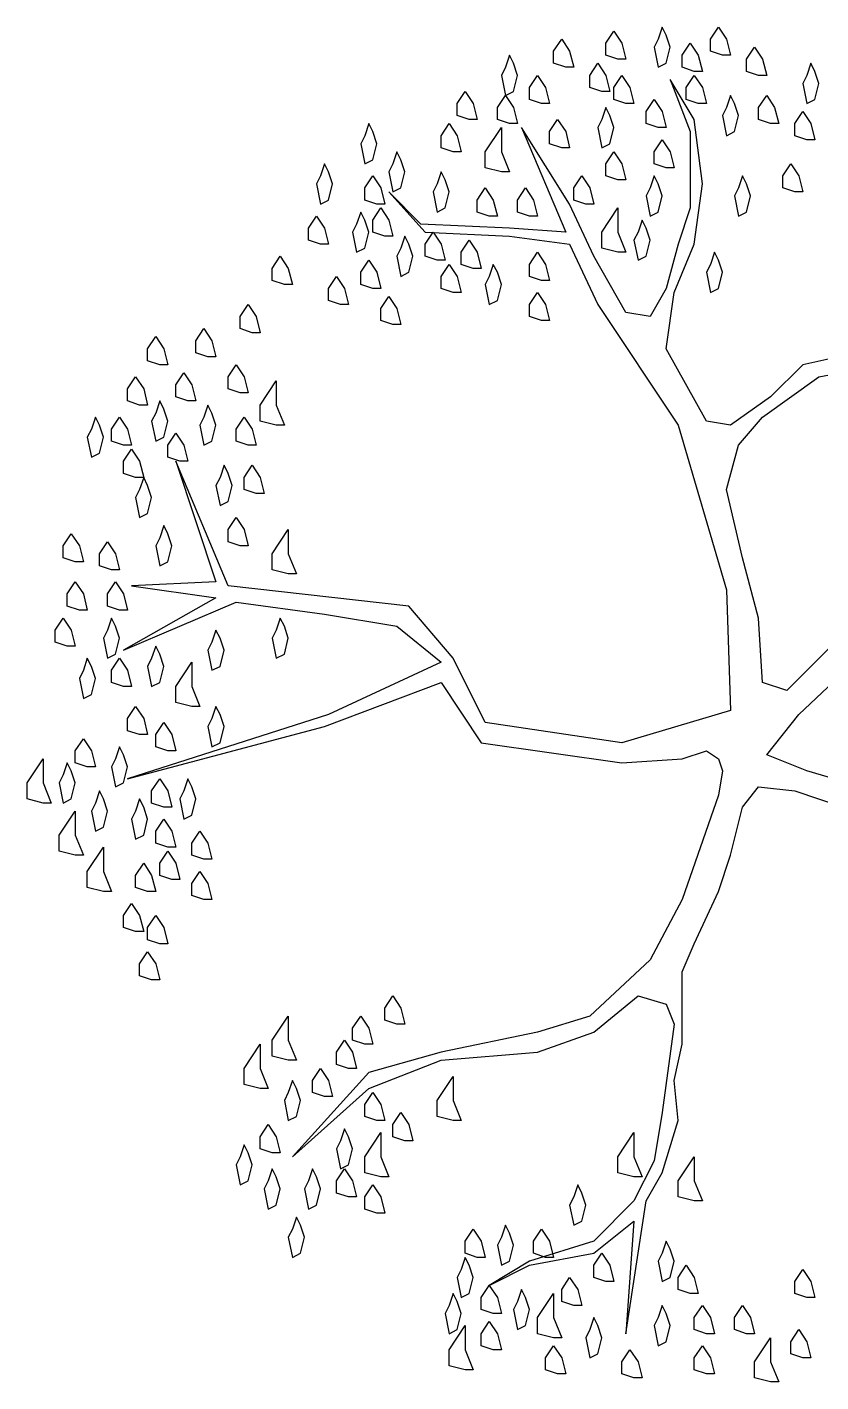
# Model space of a CAD drawing. Header units: inches. Extents: x 7658 to 73799, y 48 to 40262.
# Drawn here: x 38733 to 39690, y 1024 to 2657 of the extents above; entities that cross this region are included whole.
import ezdxf

# ---------------------------------------------------------------- set-up
doc = ezdxf.new("R2010")
doc.units = ezdxf.units.IN

# ---------------------------------------------------------------- blocks, each defined once
blk = doc.blocks.new('A$C14382B22')
for p, q in [((0.7652, 1.6322), (0.7604, 1.6177)), ((0.7701, 1.6225), (0.7652, 1.6322)), ((0.8234, 1.6177), (0.833, 1.6322)), ((0.833, 1.6322), (0.8427, 1.6177)), ((0.6345, 1.6031), (0.6442, 1.6177)), ((0.6442, 1.6177), (0.6538, 1.6031)), ((0.6974, 1.6128), (0.7071, 1.6274)), ((0.7071, 1.6274), (0.7168, 1.6128)), ((0.7604, 1.6177), (0.7555, 1.608)), ((0.7749, 1.608), (0.7701, 1.6225)), ((0.8234, 1.6031), (0.8234, 1.6177)), ((0.8427, 1.6177), (0.8476, 1.5983)), ((0.6345, 1.5886), (0.6345, 1.6031)), ((0.6538, 1.6031), (0.6587, 1.5838)), ((0.6974, 1.5983), (0.6974, 1.6128)), ((0.7168, 1.6128), (0.7216, 1.5935)), ((0.7555, 1.608), (0.7604, 1.5838)), ((0.7701, 1.5886), (0.7749, 1.608)), ((0.7894, 1.5983), (0.7991, 1.6128)), ((0.7991, 1.6128), (0.8088, 1.5983)), ((0.8379, 1.5983), (0.8234, 1.6031)), ((0.8669, 1.5935), (0.8766, 1.608)), ((0.8766, 1.608), (0.8863, 1.5935)), ((0.5763, 1.5838), (0.5715, 1.5741)), ((0.5812, 1.5983), (0.5763, 1.5838)), ((0.586, 1.5886), (0.5812, 1.5983)), ((0.5909, 1.5741), (0.586, 1.5886)), ((0.649, 1.5838), (0.6345, 1.5886)), ((0.6587, 1.5838), (0.649, 1.5838)), ((0.6781, 1.5741), (0.6877, 1.5886)), ((0.6877, 1.5886), (0.6974, 1.5741)), ((0.712, 1.5935), (0.6974, 1.5983)), ((0.7216, 1.5935), (0.712, 1.5935)), ((0.7604, 1.5838), (0.7701, 1.5886)), ((0.7894, 1.5838), (0.7894, 1.5983)), ((0.804, 1.5789), (0.7894, 1.5838)), ((0.8088, 1.5983), (0.8137, 1.5789)), ((0.8476, 1.5983), (0.8379, 1.5983)), ((0.8669, 1.5789), (0.8669, 1.5935)), ((0.8863, 1.5935), (0.8912, 1.5741)), ((0.9444, 1.5886), (0.9396, 1.5741)), ((0.9493, 1.5789), (0.9444, 1.5886)), ((0.5715, 1.5741), (0.5763, 1.5499)), ((0.586, 1.5547), (0.5909, 1.5741)), ((0.6054, 1.5596), (0.6151, 1.5741)), ((0.6151, 1.5741), (0.6248, 1.5596)), ((0.6781, 1.5596), (0.6781, 1.5741)), ((0.6974, 1.5741), (0.7023, 1.5547)), ((0.7071, 1.5596), (0.7168, 1.5741)), ((0.7168, 1.5741), (0.7265, 1.5596)), ((0.804, 1.5208), (0.7749, 1.5692)), ((0.7749, 1.5692), (0.7991, 1.5063)), ((0.7943, 1.5596), (0.804, 1.5741)), ((0.8137, 1.5789), (0.804, 1.5789)), ((0.804, 1.5741), (0.8137, 1.5596)), ((0.8815, 1.5741), (0.8669, 1.5789)), ((0.8912, 1.5741), (0.8815, 1.5741)), ((0.9396, 1.5741), (0.9347, 1.5644)), ((0.9541, 1.5644), (0.9493, 1.5789)), ((0.5182, 1.5402), (0.5279, 1.5547)), ((0.5279, 1.5547), (0.5376, 1.5402)), ((0.5763, 1.5499), (0.586, 1.5547)), ((0.6054, 1.545), (0.6054, 1.5596)), ((0.6248, 1.5596), (0.6296, 1.5402)), ((0.6926, 1.5547), (0.6781, 1.5596)), ((0.7023, 1.5547), (0.6926, 1.5547)), ((0.7071, 1.545), (0.7071, 1.5596)), ((0.7265, 1.5596), (0.7313, 1.5402)), ((0.7943, 1.545), (0.7943, 1.5596)), ((0.8137, 1.5596), (0.8185, 1.5402)), ((0.9347, 1.5644), (0.9396, 1.5402)), ((0.9493, 1.545), (0.9541, 1.5644)), ((0.5182, 1.5257), (0.5182, 1.5402)), ((0.5376, 1.5402), (0.5424, 1.5208)), ((0.5667, 1.5353), (0.5763, 1.5499)), ((0.5667, 1.5208), (0.5667, 1.5353)), ((0.5763, 1.5499), (0.586, 1.5353)), ((0.586, 1.5353), (0.5909, 1.516)), ((0.6199, 1.5402), (0.6054, 1.545)), ((0.6296, 1.5402), (0.6199, 1.5402)), ((0.6974, 1.5353), (0.6926, 1.5208)), ((0.7023, 1.5257), (0.6974, 1.5353)), ((0.7216, 1.5402), (0.7071, 1.545)), ((0.7313, 1.5402), (0.7216, 1.5402)), ((0.7459, 1.5305), (0.7555, 1.545)), ((0.7555, 1.545), (0.7652, 1.5305)), ((0.8088, 1.5402), (0.7943, 1.545)), ((0.8185, 1.5402), (0.8088, 1.5402)), ((0.8427, 1.5353), (0.8379, 1.5257)), ((0.8476, 1.5499), (0.8427, 1.5353)), ((0.8524, 1.5402), (0.8476, 1.5499)), ((0.8573, 1.5257), (0.8524, 1.5402)), ((0.8815, 1.5353), (0.8912, 1.5499)), ((0.8815, 1.5208), (0.8815, 1.5353)), ((0.8912, 1.5499), (0.9008, 1.5353)), ((0.9008, 1.5353), (0.9057, 1.516)), ((0.9396, 1.5402), (0.9493, 1.545)), ((0.5328, 1.5208), (0.5182, 1.5257)), ((0.5424, 1.5208), (0.5328, 1.5208)), ((0.5812, 1.516), (0.5667, 1.5208)), ((0.6296, 1.5063), (0.6393, 1.5208)), ((0.6393, 1.5208), (0.649, 1.5063)), ((0.6926, 1.5208), (0.6877, 1.5111)), ((0.7071, 1.5111), (0.7023, 1.5257)), ((0.7459, 1.516), (0.7459, 1.5305)), ((0.7652, 1.5305), (0.7701, 1.5111)), ((0.8137, 1.4433), (0.804, 1.5208)), ((0.8379, 1.5257), (0.8427, 1.5014)), ((0.8524, 1.5063), (0.8573, 1.5257)), ((0.896, 1.516), (0.8815, 1.5208)), ((0.9251, 1.516), (0.9347, 1.5305)), ((0.9347, 1.5305), (0.9444, 1.516)), ((0.4117, 1.516), (0.4068, 1.5014)), ((0.4165, 1.5063), (0.4117, 1.516)), ((0.4214, 1.4917), (0.4165, 1.5063)), ((0.4989, 1.5014), (0.5085, 1.516)), ((0.5085, 1.516), (0.5182, 1.5014)), ((0.5521, 1.4821), (0.5715, 1.5111)), ((0.5715, 1.5111), (0.5715, 1.4821)), ((0.5909, 1.516), (0.5812, 1.516)), ((0.5957, 1.5111), (0.649, 1.3852)), ((0.6538, 1.4191), (0.5957, 1.5111)), ((0.6296, 1.4917), (0.6296, 1.5063)), ((0.649, 1.5063), (0.6538, 1.4869)), ((0.6877, 1.5111), (0.6926, 1.4869)), ((0.7023, 1.4917), (0.7071, 1.5111)), ((0.7604, 1.5111), (0.7459, 1.516)), ((0.7701, 1.5111), (0.7604, 1.5111)), ((0.7991, 1.5063), (0.7991, 1.4143)), ((0.8427, 1.5014), (0.8524, 1.5063)), ((0.9057, 1.516), (0.896, 1.516)), ((0.9251, 1.5014), (0.9251, 1.516)), ((0.9444, 1.516), (0.9493, 1.4966)), ((0.4068, 1.5014), (0.402, 1.4917)), ((0.402, 1.4917), (0.4068, 1.4675)), ((0.4165, 1.4724), (0.4214, 1.4917)), ((0.4989, 1.4869), (0.4989, 1.5014)), ((0.5134, 1.4821), (0.4989, 1.4869)), ((0.5182, 1.5014), (0.5231, 1.4821)), ((0.6442, 1.4869), (0.6296, 1.4917)), ((0.6538, 1.4869), (0.6442, 1.4869)), ((0.6926, 1.4869), (0.7023, 1.4917)), ((0.7555, 1.4821), (0.7652, 1.4966)), ((0.7652, 1.4966), (0.7749, 1.4821)), ((0.9396, 1.4966), (0.9251, 1.5014)), ((0.9493, 1.4966), (0.9396, 1.4966)), ((0.4068, 1.4675), (0.4165, 1.4724)), ((0.4456, 1.4821), (0.4407, 1.4675)), ((0.4504, 1.4724), (0.4456, 1.4821)), ((0.4553, 1.4578), (0.4504, 1.4724)), ((0.5231, 1.4821), (0.5134, 1.4821)), ((0.5521, 1.4627), (0.5521, 1.4821)), ((0.5715, 1.4821), (0.5812, 1.4578)), ((0.6974, 1.4675), (0.7071, 1.4821)), ((0.7071, 1.4821), (0.7168, 1.4675)), ((0.7555, 1.4675), (0.7555, 1.4821)), ((0.7749, 1.4821), (0.7798, 1.4627)), ((0.3536, 1.453), (0.3487, 1.4433)), ((0.3584, 1.4675), (0.3536, 1.453)), ((0.3632, 1.4578), (0.3584, 1.4675)), ((0.3681, 1.4433), (0.3632, 1.4578)), ((0.4068, 1.4385), (0.4165, 1.453)), ((0.4165, 1.453), (0.4262, 1.4385)), ((0.4407, 1.4675), (0.4359, 1.4578)), ((0.4359, 1.4578), (0.4407, 1.4336)), ((0.4504, 1.4385), (0.4553, 1.4578)), ((0.4989, 1.4578), (0.494, 1.4433)), ((0.5037, 1.4482), (0.4989, 1.4578)), ((0.5715, 1.4578), (0.5521, 1.4627)), ((0.5812, 1.4578), (0.5715, 1.4578)), ((0.6587, 1.4385), (0.6684, 1.453)), ((0.6684, 1.453), (0.6781, 1.4385)), ((0.6974, 1.453), (0.6974, 1.4675)), ((0.712, 1.4482), (0.6974, 1.453)), ((0.7168, 1.4675), (0.7216, 1.4482)), ((0.7555, 1.453), (0.7507, 1.4385)), ((0.7701, 1.4627), (0.7555, 1.4675)), ((0.7604, 1.4433), (0.7555, 1.453)), ((0.7798, 1.4627), (0.7701, 1.4627)), ((0.8621, 1.453), (0.8573, 1.4385)), ((0.8669, 1.4433), (0.8621, 1.453)), ((0.9105, 1.453), (0.9202, 1.4675)), ((0.9105, 1.4385), (0.9105, 1.453)), ((0.9202, 1.4675), (0.9299, 1.453)), ((0.9299, 1.453), (0.9347, 1.4336)), ((0.3487, 1.4433), (0.3536, 1.4191)), ((0.3632, 1.4239), (0.3681, 1.4433)), ((0.4068, 1.4239), (0.4068, 1.4385)), ((0.4262, 1.4385), (0.431, 1.4191)), ((0.4407, 1.4336), (0.4504, 1.4385)), ((0.494, 1.4433), (0.4892, 1.4336)), ((0.5085, 1.4336), (0.5037, 1.4482)), ((0.5424, 1.4239), (0.5521, 1.4385)), ((0.5521, 1.4385), (0.5618, 1.4239)), ((0.5909, 1.4239), (0.6006, 1.4385)), ((0.6006, 1.4385), (0.6102, 1.4239)), ((0.6587, 1.4239), (0.6587, 1.4385)), ((0.6781, 1.4385), (0.6829, 1.4191)), ((0.7216, 1.4482), (0.712, 1.4482)), ((0.7507, 1.4385), (0.7459, 1.4288)), ((0.7652, 1.4288), (0.7604, 1.4433)), ((0.804, 1.3707), (0.8137, 1.4433)), ((0.8573, 1.4385), (0.8524, 1.4288)), ((0.8718, 1.4288), (0.8669, 1.4433)), ((0.9251, 1.4336), (0.9105, 1.4385)), ((0.3536, 1.4191), (0.3632, 1.4239)), ((0.4214, 1.4191), (0.4068, 1.4239)), ((0.4746, 1.3949), (0.4359, 1.4336)), ((0.4359, 1.4336), (0.4795, 1.3852)), ((0.4892, 1.4336), (0.494, 1.4094)), ((0.5037, 1.4143), (0.5085, 1.4336)), ((0.5424, 1.4094), (0.5424, 1.4239)), ((0.5618, 1.4239), (0.5667, 1.4046)), ((0.5909, 1.4094), (0.5909, 1.4239)), ((0.6102, 1.4239), (0.6151, 1.4046)), ((0.6732, 1.4191), (0.6587, 1.4239)), ((0.7459, 1.4288), (0.7507, 1.4046)), ((0.7604, 1.4094), (0.7652, 1.4288)), ((0.8524, 1.4288), (0.8573, 1.4046)), ((0.8669, 1.4094), (0.8718, 1.4288)), ((0.9347, 1.4336), (0.9251, 1.4336)), ((0.339, 1.39), (0.3487, 1.4046)), ((0.3487, 1.4046), (0.3584, 1.39)), ((0.402, 1.4094), (0.3971, 1.3949)), ((0.4068, 1.3997), (0.402, 1.4094)), ((0.4165, 1.3997), (0.4262, 1.4143)), ((0.431, 1.4191), (0.4214, 1.4191)), ((0.4262, 1.4143), (0.4359, 1.3997)), ((0.494, 1.4094), (0.5037, 1.4143)), ((0.557, 1.4046), (0.5424, 1.4094)), ((0.5667, 1.4046), (0.557, 1.4046)), ((0.6054, 1.4046), (0.5909, 1.4094)), ((0.6151, 1.4046), (0.6054, 1.4046)), ((0.6829, 1.3561), (0.6538, 1.4191)), ((0.6829, 1.4191), (0.6732, 1.4191)), ((0.6926, 1.3852), (0.712, 1.4143)), ((0.712, 1.4143), (0.712, 1.3852)), ((0.7507, 1.4046), (0.7604, 1.4094)), ((0.7991, 1.4143), (0.7846, 1.3707)), ((0.8573, 1.4046), (0.8669, 1.4094)), ((0.339, 1.3755), (0.339, 1.39)), ((0.3584, 1.39), (0.3632, 1.3707)), ((0.3971, 1.3949), (0.3923, 1.3852)), ((0.4117, 1.3852), (0.4068, 1.3997)), ((0.4165, 1.3852), (0.4165, 1.3997)), ((0.4359, 1.3997), (0.4407, 1.3804)), ((0.5812, 1.39), (0.4746, 1.3949)), ((0.649, 1.3852), (0.5812, 1.39)), ((0.741, 1.3997), (0.7362, 1.3852)), ((0.7459, 1.39), (0.741, 1.3997)), ((0.7507, 1.3755), (0.7459, 1.39)), ((0.3536, 1.3707), (0.339, 1.3755)), ((0.3923, 1.3852), (0.3971, 1.361)), ((0.4068, 1.3658), (0.4117, 1.3852)), ((0.431, 1.3804), (0.4165, 1.3852)), ((0.4407, 1.3804), (0.431, 1.3804)), ((0.4553, 1.3804), (0.4504, 1.3658)), ((0.4601, 1.3707), (0.4553, 1.3804)), ((0.4795, 1.3707), (0.4892, 1.3852)), ((0.4795, 1.3852), (0.5812, 1.3804)), ((0.4892, 1.3852), (0.4989, 1.3707)), ((0.5231, 1.361), (0.5328, 1.3755)), ((0.5328, 1.3755), (0.5424, 1.361)), ((0.5812, 1.3804), (0.6538, 1.3707)), ((0.6926, 1.3658), (0.6926, 1.3852)), ((0.712, 1.3852), (0.7216, 1.361)), ((0.7362, 1.3852), (0.7313, 1.3755)), ((0.7313, 1.3755), (0.7362, 1.3513)), ((0.7459, 1.3561), (0.7507, 1.3755)), ((0.2954, 1.3416), (0.3051, 1.3561)), ((0.3051, 1.3561), (0.3148, 1.3416)), ((0.3632, 1.3707), (0.3536, 1.3707)), ((0.3971, 1.361), (0.4068, 1.3658)), ((0.4504, 1.3658), (0.4456, 1.3561)), ((0.4456, 1.3561), (0.4504, 1.3319)), ((0.465, 1.3561), (0.4601, 1.3707)), ((0.4601, 1.3368), (0.465, 1.3561)), ((0.4795, 1.3561), (0.4795, 1.3707)), ((0.494, 1.3513), (0.4795, 1.3561)), ((0.4989, 1.3707), (0.5037, 1.3513)), ((0.5231, 1.3464), (0.5231, 1.361)), ((0.5424, 1.361), (0.5473, 1.3416)), ((0.6054, 1.3464), (0.6151, 1.361)), ((0.6151, 1.361), (0.6248, 1.3464)), ((0.6538, 1.3707), (0.6877, 1.298)), ((0.7216, 1.2883), (0.6829, 1.3561)), ((0.712, 1.361), (0.6926, 1.3658)), ((0.7216, 1.361), (0.712, 1.361)), ((0.7362, 1.3513), (0.7459, 1.3561)), ((0.7846, 1.3707), (0.7701, 1.3174)), ((0.7798, 1.3125), (0.804, 1.3707)), ((0.8282, 1.361), (0.8234, 1.3464)), ((0.833, 1.3513), (0.8282, 1.361)), ((0.2954, 1.3271), (0.2954, 1.3416)), ((0.3148, 1.3416), (0.3197, 1.3222)), ((0.402, 1.3368), (0.4117, 1.3513)), ((0.4117, 1.3513), (0.4214, 1.3368)), ((0.5037, 1.3513), (0.494, 1.3513)), ((0.4989, 1.3319), (0.5085, 1.3464)), ((0.5085, 1.3464), (0.5182, 1.3319)), ((0.5376, 1.3416), (0.5231, 1.3464)), ((0.5473, 1.3416), (0.5376, 1.3416)), ((0.5618, 1.3464), (0.557, 1.3319)), ((0.5667, 1.3368), (0.5618, 1.3464)), ((0.6054, 1.3319), (0.6054, 1.3464)), ((0.6248, 1.3464), (0.6296, 1.3271)), ((0.8234, 1.3464), (0.8185, 1.3368)), ((0.8379, 1.3368), (0.833, 1.3513)), ((0.31, 1.3222), (0.2954, 1.3271)), ((0.3197, 1.3222), (0.31, 1.3222)), ((0.3632, 1.3174), (0.3729, 1.3319)), ((0.3729, 1.3319), (0.3826, 1.3174)), ((0.402, 1.3222), (0.402, 1.3368)), ((0.4165, 1.3174), (0.402, 1.3222)), ((0.4214, 1.3368), (0.4262, 1.3174)), ((0.4504, 1.3319), (0.4601, 1.3368)), ((0.4989, 1.3174), (0.4989, 1.3319)), ((0.5182, 1.3319), (0.5231, 1.3125)), ((0.557, 1.3319), (0.5521, 1.3222)), ((0.5521, 1.3222), (0.557, 1.298)), ((0.5715, 1.3222), (0.5667, 1.3368)), ((0.5667, 1.3029), (0.5715, 1.3222)), ((0.6199, 1.3271), (0.6054, 1.3319)), ((0.6296, 1.3271), (0.6199, 1.3271)), ((0.8185, 1.3368), (0.8234, 1.3125)), ((0.833, 1.3174), (0.8379, 1.3368)), ((0.3632, 1.3029), (0.3632, 1.3174)), ((0.3826, 1.3174), (0.3875, 1.298)), ((0.4262, 1.3174), (0.4165, 1.3174)), ((0.4262, 1.2932), (0.4359, 1.3077)), ((0.4359, 1.3077), (0.4456, 1.2932)), ((0.5134, 1.3125), (0.4989, 1.3174)), ((0.5231, 1.3125), (0.5134, 1.3125)), ((0.6054, 1.298), (0.6151, 1.3125)), ((0.6151, 1.3125), (0.6248, 1.298)), ((0.7701, 1.3174), (0.7507, 1.2835)), ((0.7701, 1.2447), (0.7798, 1.3125)), ((0.8234, 1.3125), (0.833, 1.3174)), ((0.2567, 1.2835), (0.2664, 1.298)), ((0.2664, 1.298), (0.2761, 1.2835)), ((0.3778, 1.298), (0.3632, 1.3029)), ((0.3875, 1.298), (0.3778, 1.298)), ((0.4262, 1.2786), (0.4262, 1.2932)), ((0.4456, 1.2932), (0.4504, 1.2738)), ((0.557, 1.298), (0.5667, 1.3029)), ((0.6054, 1.2835), (0.6054, 1.298)), ((0.6248, 1.298), (0.6296, 1.2786)), ((0.6877, 1.298), (0.7846, 1.1527)), ((0.2567, 1.269), (0.2567, 1.2835)), ((0.2761, 1.2835), (0.2809, 1.2641)), ((0.4407, 1.2738), (0.4262, 1.2786)), ((0.4504, 1.2738), (0.4407, 1.2738)), ((0.6199, 1.2786), (0.6054, 1.2835)), ((0.6296, 1.2786), (0.6199, 1.2786)), ((0.7507, 1.2835), (0.7216, 1.2883)), ((0.1453, 1.2447), (0.155, 1.2593)), ((0.155, 1.2593), (0.1647, 1.2447)), ((0.2034, 1.2544), (0.2131, 1.269)), ((0.2131, 1.269), (0.2228, 1.2544)), ((0.2712, 1.2641), (0.2567, 1.269)), ((0.2809, 1.2641), (0.2712, 1.2641)), ((0.1453, 1.2302), (0.1453, 1.2447)), ((0.1647, 1.2447), (0.1695, 1.2254)), ((0.2034, 1.2399), (0.2034, 1.2544)), ((0.2228, 1.2544), (0.2276, 1.2351)), ((0.8185, 1.1576), (0.7701, 1.2447)), ((0.1598, 1.2254), (0.1453, 1.2302)), ((0.1695, 1.2254), (0.1598, 1.2254)), ((0.2179, 1.2351), (0.2034, 1.2399)), ((0.2276, 1.2351), (0.2179, 1.2351)), ((0.2422, 1.2108), (0.2518, 1.2254)), ((0.2518, 1.2254), (0.2615, 1.2108)), ((0.9347, 1.2254), (0.896, 1.1866)), ((0.9783, 1.2351), (0.9347, 1.2254)), ((0.9541, 1.2108), (1.0316, 1.2254)), ((0.1211, 1.1963), (0.1308, 1.2108)), ((0.1308, 1.2108), (0.1405, 1.1963)), ((0.1792, 1.2011), (0.1889, 1.2157)), ((0.1889, 1.2157), (0.1986, 1.2011)), ((0.2422, 1.1963), (0.2422, 1.2108)), ((0.2615, 1.2108), (0.2664, 1.1915)), ((0.8863, 1.1624), (0.9541, 1.2108)), ((0.1211, 1.1818), (0.1211, 1.1963)), ((0.1405, 1.1963), (0.1453, 1.1769)), ((0.1792, 1.1866), (0.1792, 1.2011)), ((0.1986, 1.2011), (0.2034, 1.1818)), ((0.2567, 1.1915), (0.2422, 1.1963)), ((0.2809, 1.1769), (0.3003, 1.206)), ((0.3003, 1.206), (0.3003, 1.1769)), ((0.1356, 1.1769), (0.1211, 1.1818)), ((0.1453, 1.1769), (0.1356, 1.1769)), ((0.1598, 1.1818), (0.155, 1.1672)), ((0.1647, 1.1721), (0.1598, 1.1818)), ((0.1937, 1.1818), (0.1792, 1.1866)), ((0.2034, 1.1818), (0.1937, 1.1818)), ((0.2179, 1.1769), (0.2131, 1.1624)), ((0.2228, 1.1672), (0.2179, 1.1769)), ((0.2664, 1.1915), (0.2567, 1.1915)), ((0.2809, 1.1576), (0.2809, 1.1769)), ((0.3003, 1.1769), (0.31, 1.1527)), ((0.896, 1.1866), (0.8476, 1.1527)), ((0.0823, 1.1624), (0.0775, 1.1479)), ((0.0872, 1.1527), (0.0823, 1.1624)), ((0.1017, 1.1479), (0.1114, 1.1624)), ((0.1114, 1.1624), (0.1211, 1.1479)), ((0.155, 1.1672), (0.1501, 1.1576)), ((0.1695, 1.1576), (0.1647, 1.1721)), ((0.2131, 1.1624), (0.2083, 1.1527)), ((0.2276, 1.1527), (0.2228, 1.1672)), ((0.2518, 1.1479), (0.2615, 1.1624)), ((0.2615, 1.1624), (0.2712, 1.1479)), ((0.8573, 1.1285), (0.8863, 1.1624)), ((0.0775, 1.1479), (0.0726, 1.1382)), ((0.092, 1.1382), (0.0872, 1.1527)), ((0.1017, 1.1333), (0.1017, 1.1479)), ((0.1211, 1.1479), (0.1259, 1.1285)), ((0.1501, 1.1576), (0.155, 1.1333)), ((0.1647, 1.1382), (0.1695, 1.1576)), ((0.1695, 1.1285), (0.1792, 1.143)), ((0.1792, 1.143), (0.1889, 1.1285)), ((0.2083, 1.1527), (0.2131, 1.1285)), ((0.2228, 1.1333), (0.2276, 1.1527)), ((0.2518, 1.1333), (0.2518, 1.1479)), ((0.2712, 1.1479), (0.2761, 1.1285)), ((0.3003, 1.1527), (0.2809, 1.1576)), ((0.31, 1.1527), (0.3003, 1.1527)), ((0.7846, 1.1527), (0.8427, 0.9541)), ((0.8476, 1.1527), (0.8185, 1.1576)), ((0.0726, 1.1382), (0.0775, 1.114)), ((0.0872, 1.1188), (0.092, 1.1382)), ((0.1162, 1.1285), (0.1017, 1.1333)), ((0.1259, 1.1285), (0.1162, 1.1285)), ((0.155, 1.1333), (0.1647, 1.1382)), ((0.1695, 1.114), (0.1695, 1.1285)), ((0.1889, 1.1285), (0.1937, 1.1091)), ((0.2131, 1.1285), (0.2228, 1.1333)), ((0.2664, 1.1285), (0.2518, 1.1333)), ((0.2761, 1.1285), (0.2664, 1.1285)), ((0.8427, 1.0752), (0.8573, 1.1285)), ((0.0775, 1.114), (0.0872, 1.1188)), ((0.1162, 1.1091), (0.1259, 1.1237)), ((0.1259, 1.1237), (0.1356, 1.1091)), ((0.184, 1.1091), (0.1695, 1.114)), ((0.1162, 1.0946), (0.1162, 1.1091)), ((0.1308, 1.0898), (0.1162, 1.0946)), ((0.1356, 1.1091), (0.1405, 1.0898)), ((0.2422, 0.959), (0.1792, 1.1091)), ((0.1792, 1.1091), (0.2276, 0.9638)), ((0.1937, 1.1091), (0.184, 1.1091)), ((0.2373, 1.1043), (0.2325, 1.0898)), ((0.2422, 1.0946), (0.2373, 1.1043)), ((0.247, 1.0801), (0.2422, 1.0946)), ((0.2615, 1.0898), (0.2712, 1.1043)), ((0.2712, 1.1043), (0.2809, 1.0898)), ((0.1405, 1.0898), (0.1308, 1.0898)), ((0.1405, 1.0898), (0.1356, 1.0752)), ((0.1453, 1.0801), (0.1405, 1.0898)), ((0.1501, 1.0655), (0.1453, 1.0801)), ((0.2325, 1.0898), (0.2276, 1.0801)), ((0.2276, 1.0801), (0.2325, 1.0558)), ((0.2422, 1.0607), (0.247, 1.0801)), ((0.2615, 1.0752), (0.2615, 1.0898)), ((0.2809, 1.0898), (0.2858, 1.0704)), ((0.1356, 1.0752), (0.1308, 1.0655)), ((0.1308, 1.0655), (0.1356, 1.0413)), ((0.1453, 1.0462), (0.1501, 1.0655)), ((0.2761, 1.0704), (0.2615, 1.0752)), ((0.2858, 1.0704), (0.2761, 1.0704)), ((0.8621, 0.9929), (0.8427, 1.0752)), ((0.1356, 1.0413), (0.1453, 1.0462)), ((0.2325, 1.0558), (0.2422, 1.0607)), ((0.1647, 1.0316), (0.1598, 1.0171)), ((0.1695, 1.0219), (0.1647, 1.0316)), ((0.2422, 1.0268), (0.2518, 1.0413)), ((0.2518, 1.0413), (0.2615, 1.0268)), ((0.0436, 1.0074), (0.0533, 1.0219)), ((0.0533, 1.0219), (0.063, 1.0074)), ((0.0872, 0.9977), (0.0969, 1.0123)), ((0.0969, 1.0123), (0.1066, 0.9977)), ((0.1598, 1.0171), (0.155, 1.0074)), ((0.1744, 1.0074), (0.1695, 1.0219)), ((0.2422, 1.0123), (0.2422, 1.0268)), ((0.2567, 1.0074), (0.2422, 1.0123)), ((0.2615, 1.0268), (0.2664, 1.0074)), ((0.2954, 0.9977), (0.3148, 1.0268)), ((0.3148, 1.0268), (0.3148, 0.9977)), ((0.0436, 0.9929), (0.0436, 1.0074)), ((0.063, 1.0074), (0.0678, 0.988)), ((0.0872, 0.9832), (0.0872, 0.9977)), ((0.1066, 0.9977), (0.1114, 0.9784)), ((0.155, 1.0074), (0.1598, 0.9832)), ((0.1695, 0.988), (0.1744, 1.0074)), ((0.2664, 1.0074), (0.2567, 1.0074)), ((0.2954, 0.9784), (0.2954, 0.9977)), ((0.3148, 0.9977), (0.3245, 0.9735)), ((0.0581, 0.988), (0.0436, 0.9929)), ((0.0678, 0.988), (0.0581, 0.988)), ((0.1017, 0.9784), (0.0872, 0.9832)), ((0.1598, 0.9832), (0.1695, 0.988)), ((0.8815, 0.9202), (0.8621, 0.9929)), ((0.0484, 0.9493), (0.0581, 0.9638)), ((0.0581, 0.9638), (0.0678, 0.9493)), ((0.0969, 0.9493), (0.1066, 0.9638)), ((0.1114, 0.9784), (0.1017, 0.9784)), ((0.1066, 0.9638), (0.1162, 0.9493)), ((0.2276, 0.9638), (0.1259, 0.959)), ((0.3148, 0.9735), (0.2954, 0.9784)), ((0.3245, 0.9735), (0.3148, 0.9735)), ((0.0484, 0.9348), (0.0484, 0.9493)), ((0.0678, 0.9493), (0.0726, 0.9299)), ((0.0969, 0.9348), (0.0969, 0.9493)), ((0.1162, 0.9493), (0.1211, 0.9299)), ((0.1259, 0.959), (0.2276, 0.9445)), ((0.4601, 0.9348), (0.2422, 0.959)), ((0.8427, 0.9541), (0.8476, 0.8088)), ((0.063, 0.9299), (0.0484, 0.9348)), ((0.1114, 0.9299), (0.0969, 0.9348)), ((0.2276, 0.9445), (0.1162, 0.8815)), ((0.1162, 0.8815), (0.2518, 0.9396)), ((0.2518, 0.9396), (0.3584, 0.9251)), ((0.5134, 0.8718), (0.4601, 0.9348)), ((0.0339, 0.9057), (0.0436, 0.9202)), ((0.0436, 0.9202), (0.0533, 0.9057)), ((0.0726, 0.9299), (0.063, 0.9299)), ((0.1017, 0.9202), (0.0969, 0.9057)), ((0.1066, 0.9105), (0.1017, 0.9202)), ((0.1211, 0.9299), (0.1114, 0.9299)), ((0.3051, 0.9202), (0.3003, 0.9057)), ((0.31, 0.9105), (0.3051, 0.9202)), ((0.3584, 0.9251), (0.4456, 0.9105)), ((0.8863, 0.8427), (0.8815, 0.9202)), ((0.9977, 0.9154), (0.9154, 0.8331)), ((0.0339, 0.8912), (0.0339, 0.9057)), ((0.0533, 0.9057), (0.0581, 0.8863)), ((0.0969, 0.9057), (0.092, 0.896)), ((0.1114, 0.896), (0.1066, 0.9105)), ((0.2276, 0.9057), (0.2228, 0.8912)), ((0.2325, 0.896), (0.2276, 0.9057)), ((0.3003, 0.9057), (0.2954, 0.896)), ((0.3148, 0.896), (0.31, 0.9105)), ((0.4456, 0.9105), (0.4989, 0.867)), ((0.0484, 0.8863), (0.0339, 0.8912)), ((0.0581, 0.8863), (0.0484, 0.8863)), ((0.092, 0.896), (0.0969, 0.8718)), ((0.1066, 0.8766), (0.1114, 0.896)), ((0.155, 0.8863), (0.1501, 0.8718)), ((0.1598, 0.8766), (0.155, 0.8863)), ((0.2228, 0.8912), (0.2179, 0.8815)), ((0.2179, 0.8815), (0.2228, 0.8573)), ((0.2373, 0.8815), (0.2325, 0.896)), ((0.2325, 0.8621), (0.2373, 0.8815)), ((0.2954, 0.896), (0.3003, 0.8718)), ((0.31, 0.8766), (0.3148, 0.896)), ((0.9299, 0.804), (1.0219, 0.8912)), ((0.0726, 0.8718), (0.0678, 0.8573)), ((0.0775, 0.8621), (0.0726, 0.8718)), ((0.0969, 0.8718), (0.1066, 0.8766)), ((0.1017, 0.8573), (0.1114, 0.8718)), ((0.1114, 0.8718), (0.1211, 0.8573)), ((0.1501, 0.8718), (0.1453, 0.8621)), ((0.1647, 0.8621), (0.1598, 0.8766)), ((0.1792, 0.8379), (0.1986, 0.867)), ((0.1986, 0.867), (0.1986, 0.8379)), ((0.3003, 0.8718), (0.31, 0.8766)), ((0.4989, 0.867), (0.3632, 0.804)), ((0.5521, 0.7943), (0.5134, 0.8718)), ((0.0678, 0.8573), (0.063, 0.8476)), ((0.0823, 0.8476), (0.0775, 0.8621)), ((0.1017, 0.8427), (0.1017, 0.8573)), ((0.1211, 0.8573), (0.1259, 0.8379)), ((0.1453, 0.8621), (0.1501, 0.8379)), ((0.1598, 0.8427), (0.1647, 0.8621)), ((0.2228, 0.8573), (0.2325, 0.8621)), ((0.063, 0.8476), (0.0678, 0.8234)), ((0.0775, 0.8282), (0.0823, 0.8476)), ((0.1162, 0.8379), (0.1017, 0.8427)), ((0.1259, 0.8379), (0.1162, 0.8379)), ((0.1501, 0.8379), (0.1598, 0.8427)), ((0.1792, 0.8185), (0.1792, 0.8379)), ((0.1986, 0.8379), (0.2083, 0.8137)), ((0.3584, 0.7895), (0.4989, 0.8427)), ((0.4989, 0.8427), (0.5473, 0.7701)), ((0.9154, 0.8331), (0.8863, 0.8427)), ((0.0678, 0.8234), (0.0775, 0.8282)), ((0.1986, 0.8137), (0.1792, 0.8185)), ((0.1211, 0.7992), (0.1308, 0.8137)), ((0.3632, 0.804), (0.1211, 0.7265)), ((0.1308, 0.8137), (0.1405, 0.7992)), ((0.2083, 0.8137), (0.1986, 0.8137)), ((0.2276, 0.8137), (0.2228, 0.7992)), ((0.2325, 0.804), (0.2276, 0.8137)), ((0.2373, 0.7895), (0.2325, 0.804)), ((0.8476, 0.8088), (0.7168, 0.7701)), ((0.8912, 0.7556), (0.9299, 0.804)), ((0.1211, 0.7846), (0.1211, 0.7992)), ((0.1211, 0.7265), (0.3584, 0.7895)), ((0.1356, 0.7798), (0.1211, 0.7846)), ((0.1405, 0.7992), (0.1453, 0.7798)), ((0.155, 0.7798), (0.1647, 0.7943)), ((0.1647, 0.7943), (0.1744, 0.7798)), ((0.2228, 0.7992), (0.2179, 0.7895)), ((0.2179, 0.7895), (0.2228, 0.7652)), ((0.2325, 0.7701), (0.2373, 0.7895)), ((0.7168, 0.7701), (0.5521, 0.7943)), ((0.0581, 0.7604), (0.0678, 0.7749)), ((0.0678, 0.7749), (0.0775, 0.7604)), ((0.1453, 0.7798), (0.1356, 0.7798)), ((0.155, 0.7652), (0.155, 0.7798)), ((0.1744, 0.7798), (0.1792, 0.7604)), ((0.2228, 0.7652), (0.2325, 0.7701)), ((0.5473, 0.7701), (0.7168, 0.7459)), ((0.0581, 0.7459), (0.0581, 0.7604)), ((0.0775, 0.7604), (0.0823, 0.741)), ((0.1114, 0.7652), (0.1066, 0.7507)), ((0.1162, 0.7556), (0.1114, 0.7652)), ((0.1211, 0.741), (0.1162, 0.7556)), ((0.1695, 0.7604), (0.155, 0.7652)), ((0.1792, 0.7604), (0.1695, 0.7604)), ((0.7894, 0.7507), (0.8185, 0.7604)), ((0.8185, 0.7604), (0.833, 0.7507)), ((0.9396, 0.7362), (0.8912, 0.7556)), ((0, 0.7217), (0.0194, 0.7507)), ((0.0194, 0.7507), (0.0194, 0.7217)), ((0.0484, 0.7459), (0.0436, 0.7313)), ((0.0533, 0.7362), (0.0484, 0.7459)), ((0.0581, 0.7217), (0.0533, 0.7362)), ((0.0726, 0.741), (0.0581, 0.7459)), ((0.0823, 0.741), (0.0726, 0.741)), ((0.1066, 0.7507), (0.1017, 0.741)), ((0.1017, 0.741), (0.1066, 0.7168)), ((0.1162, 0.7217), (0.1211, 0.741)), ((0.7168, 0.7459), (0.7894, 0.7507)), ((0.833, 0.7507), (0.8379, 0.7362)), ((0.8379, 0.7362), (0.833, 0.7071)), ((1.0219, 0.712), (0.9396, 0.7362)), ((0, 0.7023), (0, 0.7217)), ((0.0194, 0.7217), (0.0291, 0.6974)), ((0.0436, 0.7313), (0.0387, 0.7217)), ((0.0387, 0.7217), (0.0436, 0.6974)), ((0.0533, 0.7023), (0.0581, 0.7217)), ((0.1066, 0.7168), (0.1162, 0.7217)), ((0.1501, 0.712), (0.1598, 0.7265)), ((0.1598, 0.7265), (0.1695, 0.712)), ((0.1937, 0.7265), (0.1889, 0.712)), ((0.1986, 0.7168), (0.1937, 0.7265)), ((0.0194, 0.6974), (0, 0.7023)), ((0.0436, 0.6974), (0.0533, 0.7023)), ((0.0872, 0.712), (0.0823, 0.6974)), ((0.092, 0.7023), (0.0872, 0.712)), ((0.0969, 0.6878), (0.092, 0.7023)), ((0.1356, 0.7023), (0.1308, 0.6878)), ((0.1405, 0.6926), (0.1356, 0.7023)), ((0.1501, 0.6974), (0.1501, 0.712)), ((0.1695, 0.712), (0.1744, 0.6926)), ((0.1889, 0.712), (0.184, 0.7023)), ((0.184, 0.7023), (0.1889, 0.6781)), ((0.2034, 0.7023), (0.1986, 0.7168)), ((0.1986, 0.6829), (0.2034, 0.7023)), ((0.833, 0.7071), (0.7894, 0.5812)), ((0.8621, 0.6926), (0.8815, 0.7168)), ((0.8815, 0.7168), (0.9251, 0.712)), ((0.9251, 0.712), (0.9832, 0.6926)), ((0.0291, 0.6974), (0.0194, 0.6974)), ((0.0387, 0.6587), (0.0581, 0.6878)), ((0.0581, 0.6878), (0.0581, 0.6587)), ((0.0823, 0.6974), (0.0775, 0.6878)), ((0.0775, 0.6878), (0.0823, 0.6635)), ((0.092, 0.6684), (0.0969, 0.6878)), ((0.1308, 0.6878), (0.1259, 0.6781)), ((0.1453, 0.6781), (0.1405, 0.6926)), ((0.1647, 0.6926), (0.1501, 0.6974)), ((0.1744, 0.6926), (0.1647, 0.6926)), ((0.8476, 0.6345), (0.8621, 0.6926)), ((0.1259, 0.6781), (0.1308, 0.6539)), ((0.1405, 0.6587), (0.1453, 0.6781)), ((0.155, 0.6635), (0.1647, 0.6781)), ((0.1647, 0.6781), (0.1744, 0.6635)), ((0.1889, 0.6781), (0.1986, 0.6829)), ((0.0387, 0.6393), (0.0387, 0.6587)), ((0.0581, 0.6587), (0.0678, 0.6345)), ((0.0823, 0.6635), (0.092, 0.6684)), ((0.1308, 0.6539), (0.1405, 0.6587)), ((0.155, 0.649), (0.155, 0.6635)), ((0.1744, 0.6635), (0.1792, 0.6442)), ((0.1986, 0.649), (0.2083, 0.6635)), ((0.2083, 0.6635), (0.2179, 0.649)), ((0.0581, 0.6345), (0.0387, 0.6393)), ((0.0726, 0.6151), (0.092, 0.6442)), ((0.092, 0.6442), (0.092, 0.6151)), ((0.1695, 0.6442), (0.155, 0.649)), ((0.1598, 0.6248), (0.1695, 0.6393)), ((0.1792, 0.6442), (0.1695, 0.6442)), ((0.1695, 0.6393), (0.1792, 0.6248)), ((0.1986, 0.6345), (0.1986, 0.649)), ((0.2179, 0.649), (0.2228, 0.6296)), ((0.0678, 0.6345), (0.0581, 0.6345)), ((0.1308, 0.6103), (0.1405, 0.6248)), ((0.1405, 0.6248), (0.1501, 0.6103)), ((0.1598, 0.6103), (0.1598, 0.6248)), ((0.1792, 0.6248), (0.184, 0.6054)), ((0.2131, 0.6296), (0.1986, 0.6345)), ((0.2228, 0.6296), (0.2131, 0.6296)), ((0.833, 0.5909), (0.8476, 0.6345)), ((0.0726, 0.5957), (0.0726, 0.6151)), ((0.092, 0.6151), (0.1017, 0.5909)), ((0.1308, 0.5957), (0.1308, 0.6103)), ((0.1501, 0.6103), (0.155, 0.5909)), ((0.1744, 0.6054), (0.1598, 0.6103)), ((0.184, 0.6054), (0.1744, 0.6054)), ((0.1986, 0.6006), (0.2083, 0.6151)), ((0.2083, 0.6151), (0.2179, 0.6006)), ((0.092, 0.5909), (0.0726, 0.5957)), ((0.1017, 0.5909), (0.092, 0.5909)), ((0.1453, 0.5909), (0.1308, 0.5957)), ((0.155, 0.5909), (0.1453, 0.5909)), ((0.1986, 0.586), (0.1986, 0.6006)), ((0.2179, 0.6006), (0.2228, 0.5812)), ((0.804, 0.5279), (0.833, 0.5909)), ((0.1162, 0.5618), (0.1259, 0.5764)), ((0.1259, 0.5764), (0.1356, 0.5618)), ((0.2131, 0.5812), (0.1986, 0.586)), ((0.2228, 0.5812), (0.2131, 0.5812)), ((0.7894, 0.5812), (0.7507, 0.5086)), ((0.1162, 0.5473), (0.1162, 0.5618)), ((0.1356, 0.5618), (0.1405, 0.5425)), ((0.1453, 0.5473), (0.155, 0.5618)), ((0.155, 0.5618), (0.1647, 0.5473)), ((0.1308, 0.5425), (0.1162, 0.5473)), ((0.1405, 0.5425), (0.1308, 0.5425)), ((0.1453, 0.5328), (0.1453, 0.5473)), ((0.1647, 0.5473), (0.1695, 0.5279)), ((0.1598, 0.5279), (0.1453, 0.5328)), ((0.1695, 0.5279), (0.1598, 0.5279)), ((0.7894, 0.494), (0.804, 0.5279)), ((0.1356, 0.5037), (0.1453, 0.5182)), ((0.1453, 0.5182), (0.155, 0.5037)), ((0.7507, 0.5086), (0.6781, 0.4407)), ((0.1356, 0.4892), (0.1356, 0.5037)), ((0.155, 0.5037), (0.1598, 0.4843)), ((0.7894, 0.4553), (0.7894, 0.494)), ((0.1501, 0.4843), (0.1356, 0.4892)), ((0.1598, 0.4843), (0.1501, 0.4843)), ((0.431, 0.4504), (0.4407, 0.465)), ((0.4407, 0.465), (0.4504, 0.4504)), ((0.6829, 0.4214), (0.7362, 0.465)), ((0.7362, 0.465), (0.7701, 0.4553)), ((0.2954, 0.4117), (0.3148, 0.4407)), ((0.3148, 0.4407), (0.3148, 0.4117)), ((0.3923, 0.4262), (0.402, 0.4407)), ((0.402, 0.4407), (0.4117, 0.4262)), ((0.431, 0.4359), (0.431, 0.4504)), ((0.4504, 0.4504), (0.4553, 0.4311)), ((0.6781, 0.4407), (0.6151, 0.4214)), ((0.7701, 0.4553), (0.7798, 0.4311)), ((0.7894, 0.4068), (0.7894, 0.4553)), ((0.3923, 0.4117), (0.3923, 0.4262)), ((0.4117, 0.4262), (0.4165, 0.4068)), ((0.4456, 0.4311), (0.431, 0.4359)), ((0.4553, 0.4311), (0.4456, 0.4311)), ((0.7798, 0.4311), (0.7652, 0.3245)), ((0.2954, 0.3923), (0.2954, 0.4117)), ((0.3148, 0.4117), (0.3245, 0.3875)), ((0.3729, 0.3972), (0.3826, 0.4117)), ((0.3826, 0.4117), (0.3923, 0.3972)), ((0.4068, 0.4068), (0.3923, 0.4117)), ((0.6151, 0.4214), (0.4989, 0.3972)), ((0.6151, 0.3972), (0.6829, 0.4214)), ((0.2615, 0.3778), (0.2809, 0.4068)), ((0.2809, 0.4068), (0.2809, 0.3778)), ((0.3148, 0.3875), (0.2954, 0.3923)), ((0.3729, 0.3826), (0.3729, 0.3972)), ((0.3923, 0.3972), (0.3971, 0.3778)), ((0.4165, 0.4068), (0.4068, 0.4068)), ((0.4989, 0.3972), (0.4117, 0.3729)), ((0.4989, 0.3875), (0.6151, 0.3972)), ((0.7798, 0.3633), (0.7894, 0.4068)), ((0.2615, 0.3584), (0.2615, 0.3778)), ((0.2809, 0.3778), (0.2906, 0.3536)), ((0.3245, 0.3875), (0.3148, 0.3875)), ((0.3439, 0.3633), (0.3536, 0.3778)), ((0.3536, 0.3778), (0.3632, 0.3633)), ((0.3875, 0.3778), (0.3729, 0.3826)), ((0.3971, 0.3778), (0.3875, 0.3778)), ((0.4117, 0.3536), (0.4989, 0.3875)), ((0.3197, 0.3633), (0.3148, 0.3487)), ((0.4117, 0.3729), (0.3197, 0.2712)), ((0.3245, 0.3536), (0.3197, 0.3633)), ((0.3439, 0.3487), (0.3439, 0.3633)), ((0.3632, 0.3633), (0.3681, 0.3439)), ((0.494, 0.339), (0.5134, 0.3681)), ((0.5134, 0.3681), (0.5134, 0.339)), ((0.7846, 0.3148), (0.7798, 0.3633)), ((0.2809, 0.3536), (0.2615, 0.3584)), ((0.2906, 0.3536), (0.2809, 0.3536)), ((0.3148, 0.3487), (0.31, 0.339)), ((0.3197, 0.2712), (0.4117, 0.3536)), ((0.3293, 0.339), (0.3245, 0.3536)), ((0.3584, 0.3439), (0.3439, 0.3487)), ((0.3681, 0.3439), (0.3584, 0.3439)), ((0.4068, 0.3342), (0.4165, 0.3487)), ((0.4165, 0.3487), (0.4262, 0.3342)), ((0.31, 0.339), (0.3148, 0.3148)), ((0.3245, 0.3197), (0.3293, 0.339)), ((0.4068, 0.3197), (0.4068, 0.3342)), ((0.4262, 0.3342), (0.431, 0.3148)), ((0.494, 0.3197), (0.494, 0.339)), ((0.5134, 0.339), (0.5231, 0.3148)), ((0.3148, 0.3148), (0.3245, 0.3197)), ((0.4214, 0.3148), (0.4068, 0.3197)), ((0.431, 0.3148), (0.4214, 0.3148)), ((0.4407, 0.31), (0.4504, 0.3245)), ((0.4504, 0.3245), (0.4601, 0.31)), ((0.5134, 0.3148), (0.494, 0.3197)), ((0.5231, 0.3148), (0.5134, 0.3148)), ((0.7652, 0.3245), (0.7555, 0.2664)), ((0.7652, 0.2519), (0.7846, 0.3148)), ((0.2809, 0.2954), (0.2906, 0.31)), ((0.2809, 0.2809), (0.2809, 0.2954)), ((0.2906, 0.31), (0.3003, 0.2954)), ((0.3003, 0.2954), (0.3051, 0.2761)), ((0.3826, 0.3051), (0.3778, 0.2906)), ((0.3875, 0.2954), (0.3826, 0.3051)), ((0.3923, 0.2809), (0.3875, 0.2954)), ((0.4068, 0.2712), (0.4262, 0.3003)), ((0.4262, 0.3003), (0.4262, 0.2712)), ((0.4407, 0.2954), (0.4407, 0.31)), ((0.4553, 0.2906), (0.4407, 0.2954)), ((0.4601, 0.31), (0.465, 0.2906)), ((0.712, 0.2712), (0.7313, 0.3003)), ((0.7313, 0.3003), (0.7313, 0.2712)), ((0.2615, 0.2858), (0.2567, 0.2712)), ((0.2664, 0.2761), (0.2615, 0.2858)), ((0.2954, 0.2761), (0.2809, 0.2809)), ((0.3778, 0.2906), (0.3729, 0.2809)), ((0.3729, 0.2809), (0.3778, 0.2567)), ((0.3875, 0.2615), (0.3923, 0.2809)), ((0.465, 0.2906), (0.4553, 0.2906)), ((0.2567, 0.2712), (0.2518, 0.2615)), ((0.2518, 0.2615), (0.2567, 0.2373)), ((0.2712, 0.2615), (0.2664, 0.2761)), ((0.2664, 0.2422), (0.2712, 0.2615)), ((0.3051, 0.2761), (0.2954, 0.2761)), ((0.3778, 0.2567), (0.3875, 0.2615)), ((0.4068, 0.2519), (0.4068, 0.2712)), ((0.4262, 0.2712), (0.4359, 0.247)), ((0.712, 0.2519), (0.712, 0.2712)), ((0.7313, 0.2712), (0.741, 0.247)), ((0.7555, 0.2664), (0.7313, 0.218)), ((0.7846, 0.2422), (0.804, 0.2712)), ((0.804, 0.2712), (0.804, 0.2422)), ((0.2954, 0.2567), (0.2906, 0.2422)), ((0.3003, 0.247), (0.2954, 0.2567)), ((0.3051, 0.2325), (0.3003, 0.247)), ((0.3439, 0.2567), (0.339, 0.2422)), ((0.3487, 0.247), (0.3439, 0.2567)), ((0.3536, 0.2325), (0.3487, 0.247)), ((0.3729, 0.2422), (0.3826, 0.2567)), ((0.3826, 0.2567), (0.3923, 0.2422)), ((0.4262, 0.247), (0.4068, 0.2519)), ((0.4359, 0.247), (0.4262, 0.247)), ((0.7313, 0.247), (0.712, 0.2519)), ((0.741, 0.247), (0.7313, 0.247)), ((0.7459, 0.218), (0.7652, 0.2519)), ((0.2567, 0.2373), (0.2664, 0.2422)), ((0.2906, 0.2422), (0.2858, 0.2325)), ((0.2858, 0.2325), (0.2906, 0.2083)), ((0.3003, 0.2131), (0.3051, 0.2325)), ((0.339, 0.2422), (0.3342, 0.2325)), ((0.3342, 0.2325), (0.339, 0.2083)), ((0.3487, 0.2131), (0.3536, 0.2325)), ((0.3729, 0.2276), (0.3729, 0.2422)), ((0.3923, 0.2422), (0.3971, 0.2228)), ((0.4068, 0.2228), (0.4165, 0.2373)), ((0.4165, 0.2373), (0.4262, 0.2228)), ((0.6635, 0.2373), (0.6587, 0.2228)), ((0.6684, 0.2276), (0.6635, 0.2373)), ((0.7846, 0.2228), (0.7846, 0.2422)), ((0.804, 0.2422), (0.8137, 0.218)), ((0.2906, 0.2083), (0.3003, 0.2131)), ((0.339, 0.2083), (0.3487, 0.2131)), ((0.3875, 0.2228), (0.3729, 0.2276)), ((0.3971, 0.2228), (0.3875, 0.2228)), ((0.4068, 0.2083), (0.4068, 0.2228)), ((0.4262, 0.2228), (0.431, 0.2034)), ((0.6587, 0.2228), (0.6538, 0.2131)), ((0.6538, 0.2131), (0.6587, 0.1889)), ((0.6732, 0.2131), (0.6684, 0.2276)), ((0.6684, 0.1937), (0.6732, 0.2131)), ((0.7313, 0.218), (0.6829, 0.1695)), ((0.7216, 0.0581), (0.7459, 0.218)), ((0.804, 0.218), (0.7846, 0.2228)), ((0.8137, 0.218), (0.804, 0.218)), ((0.3245, 0.1986), (0.3197, 0.184)), ((0.3293, 0.1889), (0.3245, 0.1986)), ((0.4214, 0.2034), (0.4068, 0.2083)), ((0.431, 0.2034), (0.4214, 0.2034)), ((0.3197, 0.184), (0.3148, 0.1744)), ((0.3342, 0.1744), (0.3293, 0.1889)), ((0.5279, 0.1695), (0.5376, 0.184)), ((0.5376, 0.184), (0.5473, 0.1695)), ((0.5763, 0.1889), (0.5715, 0.1744)), ((0.5812, 0.1792), (0.5763, 0.1889)), ((0.6102, 0.1695), (0.6199, 0.184)), ((0.6199, 0.184), (0.6296, 0.1695)), ((0.6587, 0.1889), (0.6684, 0.1937)), ((0.6829, 0.155), (0.7313, 0.1937)), ((0.7313, 0.1937), (0.7216, 0.0581)), ((0.3148, 0.1744), (0.3197, 0.1501)), ((0.3293, 0.155), (0.3342, 0.1744)), ((0.5279, 0.155), (0.5279, 0.1695)), ((0.5473, 0.1695), (0.5521, 0.1501)), ((0.5715, 0.1744), (0.5667, 0.1647)), ((0.5667, 0.1647), (0.5715, 0.1405)), ((0.586, 0.1647), (0.5812, 0.1792)), ((0.5812, 0.1453), (0.586, 0.1647)), ((0.6829, 0.1695), (0.6054, 0.1453)), ((0.6102, 0.155), (0.6102, 0.1695)), ((0.6296, 0.1695), (0.6345, 0.1501)), ((0.7701, 0.1695), (0.7652, 0.155)), ((0.7749, 0.1598), (0.7701, 0.1695)), ((0.3197, 0.1501), (0.3293, 0.155)), ((0.5279, 0.1501), (0.5231, 0.1356)), ((0.5424, 0.1501), (0.5279, 0.155)), ((0.5328, 0.1405), (0.5279, 0.1501)), ((0.5521, 0.1501), (0.5424, 0.1501)), ((0.6054, 0.1405), (0.6829, 0.155)), ((0.6248, 0.1501), (0.6102, 0.155)), ((0.6345, 0.1501), (0.6248, 0.1501)), ((0.6829, 0.1405), (0.6926, 0.155)), ((0.6926, 0.155), (0.7023, 0.1405)), ((0.7652, 0.155), (0.7604, 0.1453)), ((0.7798, 0.1453), (0.7749, 0.1598)), ((0.5231, 0.1356), (0.5182, 0.1259)), ((0.5376, 0.1259), (0.5328, 0.1405)), ((0.6054, 0.1453), (0.557, 0.1162)), ((0.557, 0.1162), (0.6054, 0.1405)), ((0.5715, 0.1405), (0.5812, 0.1453)), ((0.6829, 0.1259), (0.6829, 0.1405)), ((0.7023, 0.1405), (0.7071, 0.1211)), ((0.7604, 0.1453), (0.7652, 0.1211)), ((0.7749, 0.1259), (0.7798, 0.1453)), ((0.7846, 0.1259), (0.7943, 0.1405)), ((0.7943, 0.1405), (0.804, 0.1259)), ((0.9251, 0.1211), (0.9347, 0.1356)), ((0.9347, 0.1356), (0.9444, 0.1211)), ((0.5182, 0.1259), (0.5231, 0.1017)), ((0.5328, 0.1066), (0.5376, 0.1259)), ((0.5473, 0.1017), (0.557, 0.1162)), ((0.557, 0.1162), (0.5667, 0.1017)), ((0.6442, 0.1114), (0.6538, 0.1259)), ((0.6538, 0.1259), (0.6635, 0.1114)), ((0.6974, 0.1211), (0.6829, 0.1259)), ((0.7071, 0.1211), (0.6974, 0.1211)), ((0.7652, 0.1211), (0.7749, 0.1259)), ((0.7846, 0.1114), (0.7846, 0.1259)), ((0.804, 0.1259), (0.8088, 0.1066)), ((0.9251, 0.1066), (0.9251, 0.1211)), ((0.9444, 0.1211), (0.9493, 0.1017)), ((0.5134, 0.1066), (0.5085, 0.092)), ((0.5182, 0.0969), (0.5134, 0.1066)), ((0.5231, 0.1017), (0.5328, 0.1066)), ((0.5473, 0.0872), (0.5473, 0.1017)), ((0.5667, 0.1017), (0.5715, 0.0823)), ((0.5957, 0.1114), (0.5909, 0.0969)), ((0.6006, 0.1017), (0.5957, 0.1114)), ((0.6054, 0.0872), (0.6006, 0.1017)), ((0.6151, 0.0775), (0.6345, 0.1066)), ((0.6345, 0.1066), (0.6345, 0.0775)), ((0.6442, 0.0969), (0.6442, 0.1114)), ((0.6635, 0.1114), (0.6684, 0.092)), ((0.7991, 0.1066), (0.7846, 0.1114)), ((0.8088, 0.1066), (0.7991, 0.1066)), ((0.9396, 0.1017), (0.9251, 0.1066)), ((0.9493, 0.1017), (0.9396, 0.1017)), ((0.5085, 0.092), (0.5037, 0.0823)), ((0.5037, 0.0823), (0.5085, 0.0581)), ((0.5231, 0.0823), (0.5182, 0.0969)), ((0.5182, 0.063), (0.5231, 0.0823)), ((0.5618, 0.0823), (0.5473, 0.0872)), ((0.5715, 0.0823), (0.5618, 0.0823)), ((0.5909, 0.0969), (0.586, 0.0872)), ((0.586, 0.0872), (0.5909, 0.063)), ((0.6006, 0.0678), (0.6054, 0.0872)), ((0.6587, 0.092), (0.6442, 0.0969)), ((0.6684, 0.092), (0.6587, 0.092)), ((0.7652, 0.092), (0.7604, 0.0775)), ((0.7701, 0.0823), (0.7652, 0.092)), ((0.7749, 0.0678), (0.7701, 0.0823)), ((0.804, 0.0775), (0.8137, 0.092)), ((0.8137, 0.092), (0.8234, 0.0775)), ((0.8524, 0.0775), (0.8621, 0.092)), ((0.8621, 0.092), (0.8718, 0.0775)), ((0.5085, 0.0387), (0.5279, 0.0678)), ((0.5279, 0.0678), (0.5279, 0.0387)), ((0.5473, 0.0581), (0.557, 0.0727)), ((0.557, 0.0727), (0.5667, 0.0581)), ((0.5909, 0.063), (0.6006, 0.0678)), ((0.6151, 0.0581), (0.6151, 0.0775)), ((0.6345, 0.0775), (0.6442, 0.0533)), ((0.6829, 0.0775), (0.6781, 0.063)), ((0.6877, 0.0678), (0.6829, 0.0775)), ((0.6926, 0.0533), (0.6877, 0.0678)), ((0.7604, 0.0775), (0.7555, 0.0678)), ((0.7555, 0.0678), (0.7604, 0.0436)), ((0.7701, 0.0484), (0.7749, 0.0678)), ((0.804, 0.063), (0.804, 0.0775)), ((0.8234, 0.0775), (0.8282, 0.0581)), ((0.8524, 0.063), (0.8524, 0.0775)), ((0.8718, 0.0775), (0.8766, 0.0581)), ((0.5085, 0.0581), (0.5182, 0.063)), ((0.5473, 0.0436), (0.5473, 0.0581)), ((0.5667, 0.0581), (0.5715, 0.0387)), ((0.6345, 0.0533), (0.6151, 0.0581)), ((0.6442, 0.0533), (0.6345, 0.0533)), ((0.6781, 0.063), (0.6732, 0.0533)), ((0.6732, 0.0533), (0.6781, 0.0291)), ((0.6877, 0.0339), (0.6926, 0.0533)), ((0.8185, 0.0581), (0.804, 0.063)), ((0.8282, 0.0581), (0.8185, 0.0581)), ((0.8669, 0.0581), (0.8524, 0.063)), ((0.8766, 0.0581), (0.8669, 0.0581)), ((0.8766, 0.0242), (0.896, 0.0533)), ((0.896, 0.0533), (0.896, 0.0242)), ((0.9202, 0.0484), (0.9299, 0.063)), ((0.9299, 0.063), (0.9396, 0.0484)), ((0.5085, 0.0194), (0.5085, 0.0387)), ((0.5279, 0.0387), (0.5376, 0.0145)), ((0.5618, 0.0387), (0.5473, 0.0436)), ((0.5715, 0.0387), (0.5618, 0.0387)), ((0.6248, 0.0291), (0.6345, 0.0436)), ((0.6345, 0.0436), (0.6442, 0.0291)), ((0.6781, 0.0291), (0.6877, 0.0339)), ((0.7168, 0.0242), (0.7265, 0.0387)), ((0.7265, 0.0387), (0.7362, 0.0242)), ((0.7604, 0.0436), (0.7701, 0.0484)), ((0.804, 0.0291), (0.8137, 0.0436)), ((0.8137, 0.0436), (0.8234, 0.0291)), ((0.9202, 0.0339), (0.9202, 0.0484)), ((0.9347, 0.0291), (0.9202, 0.0339)), ((0.9396, 0.0484), (0.9444, 0.0291)), ((0.5279, 0.0145), (0.5085, 0.0194)), ((0.6248, 0.0145), (0.6248, 0.0291)), ((0.6442, 0.0291), (0.649, 0.0097)), ((0.7168, 0.0097), (0.7168, 0.0242)), ((0.7362, 0.0242), (0.741, 0.0048)), ((0.804, 0.0145), (0.804, 0.0291)), ((0.8234, 0.0291), (0.8282, 0.0097)), ((0.8766, 0.0048), (0.8766, 0.0242)), ((0.896, 0.0242), (0.9057, 0)), ((0.9444, 0.0291), (0.9347, 0.0291)), ((0.5376, 0.0145), (0.5279, 0.0145)), ((0.6393, 0.0097), (0.6248, 0.0145)), ((0.649, 0.0097), (0.6393, 0.0097)), ((0.7313, 0.0048), (0.7168, 0.0097)), ((0.741, 0.0048), (0.7313, 0.0048)), ((0.8185, 0.0097), (0.804, 0.0145)), ((0.8282, 0.0097), (0.8185, 0.0097)), ((0.896, 0), (0.8766, 0.0048)), ((0.9057, 0), (0.896, 0))]:
    blk.add_line(p, q)

msp = doc.modelspace()

# ---------------------------------------------------------------- block references
at = {"xscale": 1000, "yscale": 1000, "zscale": 1000}
msp.add_blockref('A$C14382B22', (38733.4, 1024.3), dxfattribs=at)

doc.saveas('drawing.dxf')
